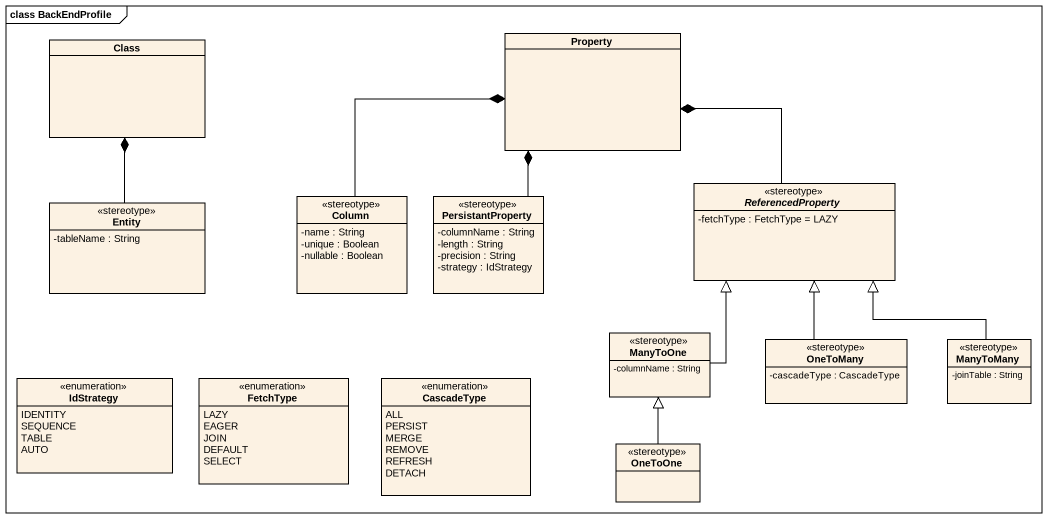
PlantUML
@startuml
mainframe class BackEndProfile
hide circle
hide empty members
skinparam classAttributeIconSize 0
class "Class" as Class_
class Property
class "Entity" as Entity_ <<stereotype>> {
  -tableName : String
}
class Column <<stereotype>> {
  -name : String
  -unique : Boolean
  -nullable : Boolean
}
class PersistantProperty <<stereotype>> {
  -columnName : String
  -length : String
  -precision : String
  -strategy : IdStrategy
}
abstract class ReferencedProperty <<stereotype>> {
  -fetchType : FetchType = LAZY
}
class ManyToOne <<stereotype>> {
  -columnName : String
}
class OneToMany <<stereotype>> {
  -cascadeType : CascadeType
}
class ManyToMany <<stereotype>> {
  -joinTable : String
}
enum IdStrategy {
  IDENTITY
  SEQUENCE
  TABLE
  AUTO
}
enum FetchType {
  LAZY
  EAGER
  JOIN
  DEFAULT
  SELECT
}
enum CascadeType {
  ALL
  PERSIST
  MERGE
  REMOVE
  REFRESH
  DETACH
}
class OneToOne <<stereotype>>
Entity_ -up-* Class_
Column -up-* Property
PersistantProperty -up-* Property
ReferencedProperty -up-* Property
ManyToOne -up-|> ReferencedProperty
OneToMany -up-|> ReferencedProperty
ManyToMany -up-|> ReferencedProperty
OneToOne -up-|> ManyToOne
@enduml
